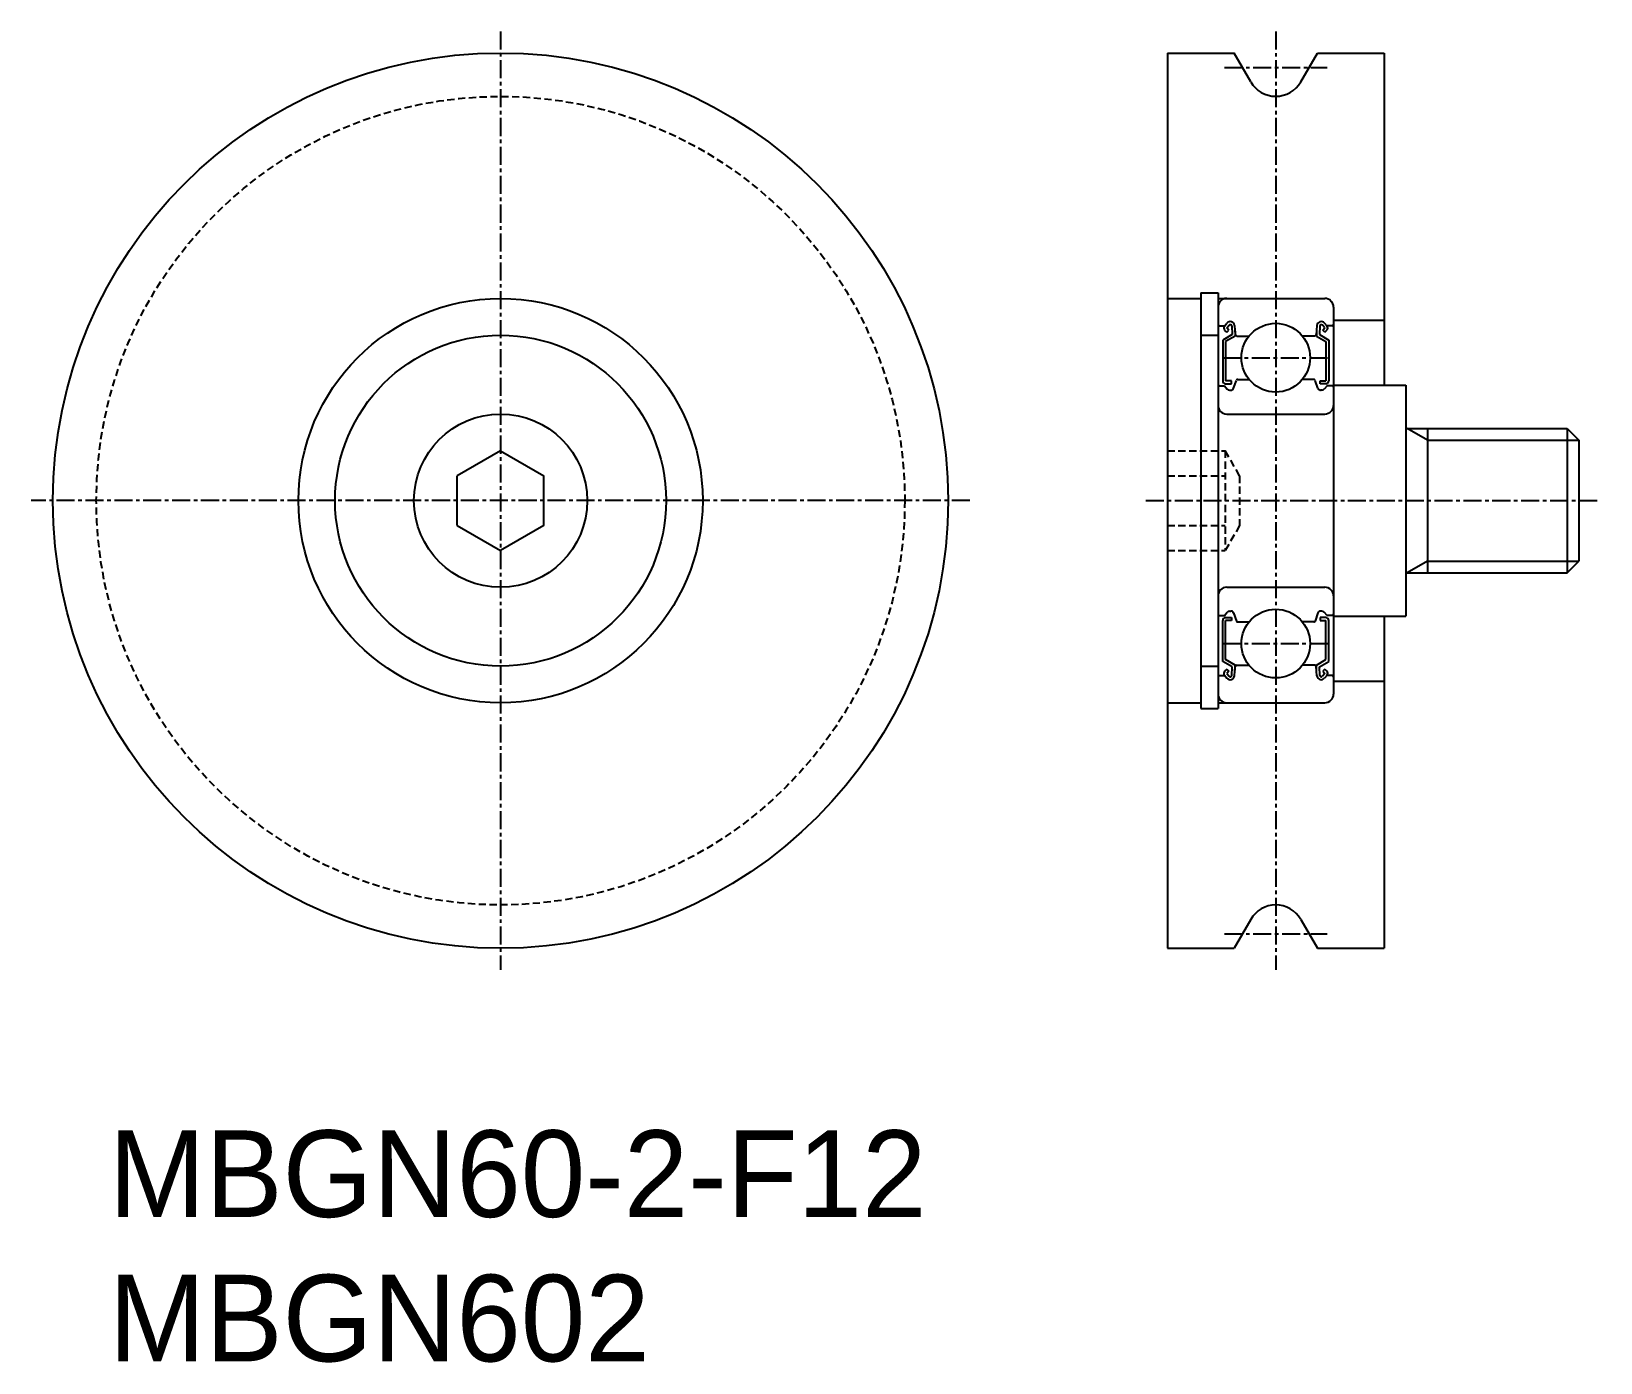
# Model space of a CAD drawing. Extents: x -3 to 106, y -4 to 88.
import ezdxf

# ---------------------------------------------------------------- set-up
doc = ezdxf.new("R2010")
doc.units = 0
doc.linetypes.add('CENTER', pattern=[2, 1.25, -0.25, 0.25, -0.25])
doc.linetypes.add('DASHED', pattern=[0.75, 0.5, -0.25])
doc.layers.get('0').update_dxf_attribs({"linetype": 'CONTINUOUS'})
doc.layers.add('CENTER', color=1, linetype='CENTER')

msp = doc.modelspace()

# ---------------------------------------------------------------- linework, layer by layer
at = {"color": 7, "linetype": 'CONTINUOUS'}
for p, q in [((75.82, 86.86), (75.82, 24.86)), ((75.82, 86.86), (80.43, 86.86)), ((81.59, 84.86), (80.43, 86.86)), ((85.05, 84.86), (86.21, 86.86)), ((86.21, 86.86), (90.82, 86.86)), ((90.82, 86.86), (90.82, 63.86)), ((75.82, 69.86), (78.12, 69.86)), ((78.12, 70.26), (78.12, 41.46)), ((78.12, 70.26), (79.32, 70.26)), ((79.32, 70.26), (79.32, 41.46)), ((79.32, 69.86), (86.72, 69.86)), ((87.32, 69.26), (87.32, 42.46)), ((79.42, 67.96), (79.78, 67.96)), ((79.77, 67.94), (79.94, 68.15)), ((79.92, 67.53), (79.78, 67.67)), ((79.92, 67.82), (80.09, 68.02)), ((80.06, 67.67), (79.92, 67.82)), ((79.92, 67.53), (80.06, 67.67)), ((80.27, 67.96), (80.3, 67.36)), ((80.47, 67.98), (80.52, 67.35)), ((80.5, 67.6), (80.5, 67.24)), ((86.17, 67.98), (86.12, 67.35)), ((86.14, 67.6), (86.14, 67.24)), ((86.37, 67.96), (86.34, 67.36)), ((86.72, 67.82), (86.55, 68.02)), ((86.58, 67.67), (86.72, 67.82)), ((86.72, 67.53), (86.58, 67.67)), ((86.87, 67.94), (86.7, 68.15)), ((86.72, 67.53), (86.86, 67.67)), ((87.22, 67.96), (86.86, 67.96)), ((87.32, 68.36), (90.82, 68.36)), ((78.12, 67.32), (79.32, 67.32)), ((80.3, 67.36), (79.65, 66.98)), ((79.65, 66.98), (79.65, 64.16)), ((80.5, 67.24), (79.85, 66.87)), ((79.85, 66.87), (79.85, 64.16)), ((80.62, 67.26), (81.47, 67.26)), ((86.02, 67.26), (85.17, 67.26)), ((86.14, 67.24), (86.79, 66.87)), ((86.34, 67.36), (86.99, 66.98)), ((86.79, 66.87), (86.79, 64.16)), ((86.99, 66.98), (86.99, 64.16)), ((80.25, 64.16), (79.85, 64.16)), ((80.25, 63.96), (80.25, 64.16)), ((80.4, 63.64), (80.6, 64.19)), ((80.69, 64.26), (81.47, 64.26)), ((85.95, 64.26), (85.17, 64.26)), ((86.24, 63.64), (86.04, 64.19)), ((86.39, 63.96), (86.39, 64.16)), ((86.39, 64.16), (86.79, 64.16)), ((79.42, 63.81), (79.77, 63.81)), ((79.77, 63.81), (79.96, 63.58)), ((79.85, 63.96), (80.25, 63.96)), ((80.11, 63.51), (80.21, 63.51)), ((86.79, 63.96), (86.39, 63.96)), ((86.52, 63.51), (86.43, 63.51)), ((86.87, 63.81), (86.68, 63.58)), ((87.22, 63.81), (86.87, 63.81)), ((87.32, 63.86), (92.32, 63.86)), ((92.32, 63.86), (92.32, 47.86)), ((79.92, 61.86), (86.72, 61.86)), ((92.32, 60.86), (103.51, 60.86)), ((93.82, 60.86), (93.82, 50.86)), ((103.5, 60.86), (103.5, 50.86)), ((103.51, 60.86), (104.32, 60.05)), ((104.32, 60.05), (104.32, 51.67)), ((29.63, 59.32), (26.63, 57.58)), ((29.63, 59.32), (32.63, 57.58)), ((26.63, 54.13), (26.63, 57.58)), ((32.63, 54.13), (32.63, 57.58)), ((26.63, 54.13), (29.63, 52.4)), ((32.63, 54.13), (29.63, 52.4)), ((103.51, 50.86), (104.32, 51.67)), ((92.32, 50.86), (103.51, 50.86)), ((79.92, 49.86), (86.72, 49.86)), ((79.42, 47.91), (79.77, 47.91)), ((79.77, 47.91), (79.96, 48.14)), ((80.11, 48.21), (80.21, 48.21)), ((80.4, 48.08), (80.6, 47.52)), ((86.24, 48.08), (86.04, 47.52)), ((86.52, 48.21), (86.43, 48.21)), ((86.87, 47.91), (86.68, 48.14)), ((87.22, 47.91), (86.87, 47.91)), ((87.32, 47.86), (92.32, 47.86)), ((90.82, 47.86), (90.82, 24.86)), ((79.65, 44.73), (79.65, 47.56)), ((79.85, 47.76), (80.25, 47.76)), ((79.85, 44.85), (79.85, 47.56)), ((80.25, 47.56), (79.85, 47.56)), ((80.25, 47.76), (80.25, 47.56)), ((80.69, 47.46), (81.47, 47.46)), ((85.95, 47.46), (85.17, 47.46)), ((86.39, 47.76), (86.39, 47.56)), ((86.79, 47.76), (86.39, 47.76)), ((86.39, 47.56), (86.79, 47.56)), ((86.79, 44.85), (86.79, 47.56)), ((86.99, 44.73), (86.99, 47.56)), ((80.3, 44.36), (79.65, 44.73)), ((80.5, 44.47), (79.85, 44.85)), ((86.14, 44.47), (86.79, 44.85)), ((86.34, 44.36), (86.99, 44.73)), ((78.12, 44.4), (79.32, 44.4)), ((79.42, 43.76), (79.78, 43.76)), ((79.77, 43.77), (79.94, 43.57)), ((79.92, 44.18), (79.78, 44.04)), ((79.92, 44.18), (80.06, 44.04)), ((80.06, 44.04), (79.92, 43.9)), ((79.92, 43.9), (80.09, 43.7)), ((80.27, 43.76), (80.3, 44.36)), ((80.47, 43.73), (80.52, 44.37)), ((80.5, 44.11), (80.5, 44.47)), ((80.62, 44.46), (81.47, 44.46)), ((86.02, 44.46), (85.17, 44.46)), ((86.17, 43.73), (86.12, 44.37)), ((86.14, 44.11), (86.14, 44.47)), ((86.37, 43.76), (86.34, 44.36)), ((86.72, 43.9), (86.55, 43.7)), ((86.72, 44.18), (86.58, 44.04)), ((86.58, 44.04), (86.72, 43.9)), ((86.87, 43.77), (86.7, 43.57)), ((86.72, 44.18), (86.86, 44.04)), ((87.22, 43.76), (86.86, 43.76)), ((87.32, 43.36), (90.82, 43.36)), ((75.82, 41.86), (78.12, 41.86)), ((78.12, 41.46), (79.32, 41.46)), ((79.32, 41.86), (86.72, 41.86)), ((81.59, 26.86), (80.43, 24.86)), ((85.05, 26.86), (86.21, 24.86)), ((75.82, 24.86), (80.43, 24.86)), ((86.21, 24.86), (90.82, 24.86))]:
    msp.add_line(p, q, dxfattribs=at)
at = {"color": 3, "linetype": 'CONTINUOUS'}
for p, q in [((93.82, 60.05), (92.41, 60.86)), ((93.82, 60.05), (104.32, 60.05)), ((93.82, 51.67), (92.41, 50.86)), ((93.82, 51.67), (104.32, 51.67))]:
    msp.add_line(p, q, dxfattribs=at)
at = {"color": 3, "linetype": 'DASHED'}
for p, q in [((75.82, 59.32), (79.82, 59.32)), ((80.82, 57.58), (79.82, 59.32)), ((79.82, 59.32), (79.82, 52.4)), ((75.82, 57.58), (79.82, 57.58)), ((80.82, 57.58), (80.82, 54.13)), ((75.82, 54.13), (79.82, 54.13)), ((80.82, 54.13), (79.82, 52.4)), ((75.82, 52.4), (79.82, 52.4))]:
    msp.add_line(p, q, dxfattribs=at)
at = {"color": 7, "linetype": 'CONTINUOUS'}
for centre, radius in [((29.63, 55.86), 31), ((29.63, 55.86), 14), ((83.32, 65.76), 2.38), ((29.63, 55.86), 11.46), ((29.63, 55.86), 6), ((83.32, 45.96), 2.38)]:
    msp.add_circle(centre, radius, dxfattribs=at)
at = {"color": 3, "linetype": 'DASHED'}
msp.add_circle((29.63, 55.86), 28, dxfattribs=at)
at = {"color": 7, "linetype": 'CONTINUOUS'}
for centre, radius, start, end in [((83.32, 85.86), 2, 210, 330), ((79.92, 69.26), 0.6, 90, 180), ((86.72, 69.26), 0.6, 0, 90), ((79.42, 68.06), 0.1, 180, 270), ((79.92, 67.82), 0.2, 140.137, 225.002), ((80.17, 67.96), 0.3, 4.9354, 140.137), ((80.17, 67.95), 0.1, 3.1017, 139.9503), ((86.47, 67.96), 0.3, 39.863, 175.0646), ((86.47, 67.95), 0.1, 40.0497, 176.8983), ((86.72, 67.82), 0.2, 314.998, 39.863), ((87.22, 68.06), 0.1, 270, 0), ((80.62, 67.36), 0.1, 184.9354, 270), ((86.02, 67.36), 0.1, 270, 355.0646), ((79.85, 64.16), 0.2, 180, 270), ((80.69, 64.16), 0.1, 90, 159.9916), ((85.95, 64.16), 0.1, 20.0084, 90), ((86.79, 64.16), 0.2, 270, 0), ((79.42, 63.71), 0.1, 90, 180.8103), ((80.11, 63.71), 0.2, 219.9762, 270), ((80.21, 63.71), 0.2, 270, 339.9916), ((86.43, 63.71), 0.2, 200.0084, 270), ((86.52, 63.71), 0.2, 270, 320.0238), ((87.22, 63.71), 0.1, 359.1897, 90), ((79.92, 62.46), 0.6, 180, 270), ((86.72, 62.46), 0.6, 270, 0), ((79.92, 49.26), 0.6, 90, 180), ((86.72, 49.26), 0.6, 0, 90), ((79.42, 48.01), 0.1, 179.1897, 270), ((80.11, 48.01), 0.2, 90, 140.0238), ((80.21, 48.01), 0.2, 20.0084, 90), ((86.43, 48.01), 0.2, 90, 159.9916), ((86.52, 48.01), 0.2, 39.9762, 90), ((87.22, 48.01), 0.1, 270, 0.8103), ((79.85, 47.56), 0.2, 90, 180), ((80.69, 47.56), 0.1, 200.0084, 270), ((85.95, 47.56), 0.1, 270, 339.9916), ((86.79, 47.56), 0.2, 0, 90), ((79.42, 43.66), 0.1, 90, 180), ((79.92, 43.9), 0.2, 134.998, 219.863), ((80.17, 43.76), 0.3, 219.863, 355.0646), ((80.17, 43.76), 0.1, 220.0497, 356.8983), ((80.62, 44.36), 0.1, 90, 175.0646), ((86.02, 44.36), 0.1, 4.9354, 90), ((86.47, 43.76), 0.3, 184.9354, 320.137), ((86.47, 43.76), 0.1, 183.1017, 319.9503), ((86.72, 43.9), 0.2, 320.137, 45.002), ((87.22, 43.66), 0.1, 0, 90), ((79.92, 42.46), 0.6, 180, 270), ((86.72, 42.46), 0.6, 270, 0), ((83.32, 25.86), 2, 30, 150)]:
    msp.add_arc(centre, radius, start, end, dxfattribs=at)
at = {"layer": 'CENTER', "color": 1, "linetype": 'CENTER'}
for p, q in [((29.63, 88.36), (29.63, 23.36)), ((83.32, 88.36), (83.32, 23.36)), ((79.76, 85.86), (86.88, 85.86)), ((79.66, 65.76), (86.98, 65.76)), ((62.13, 55.86), (-2.87, 55.86)), ((74.32, 55.86), (105.82, 55.86)), ((79.66, 45.96), (86.98, 45.96)), ((79.76, 25.86), (86.88, 25.86))]:
    msp.add_line(p, q, dxfattribs=at)

# ---------------------------------------------------------------- texts
at = {"color": 7, "linetype": 'CONTINUOUS'}
for s, p in [('MBGN60-2-F12', (2.5, 6.25)), ('MBGN602', (2.5, -3.75))]:
    msp.add_text(s, height=6, dxfattribs=at).set_placement(p)

doc.saveas('drawing.dxf')
